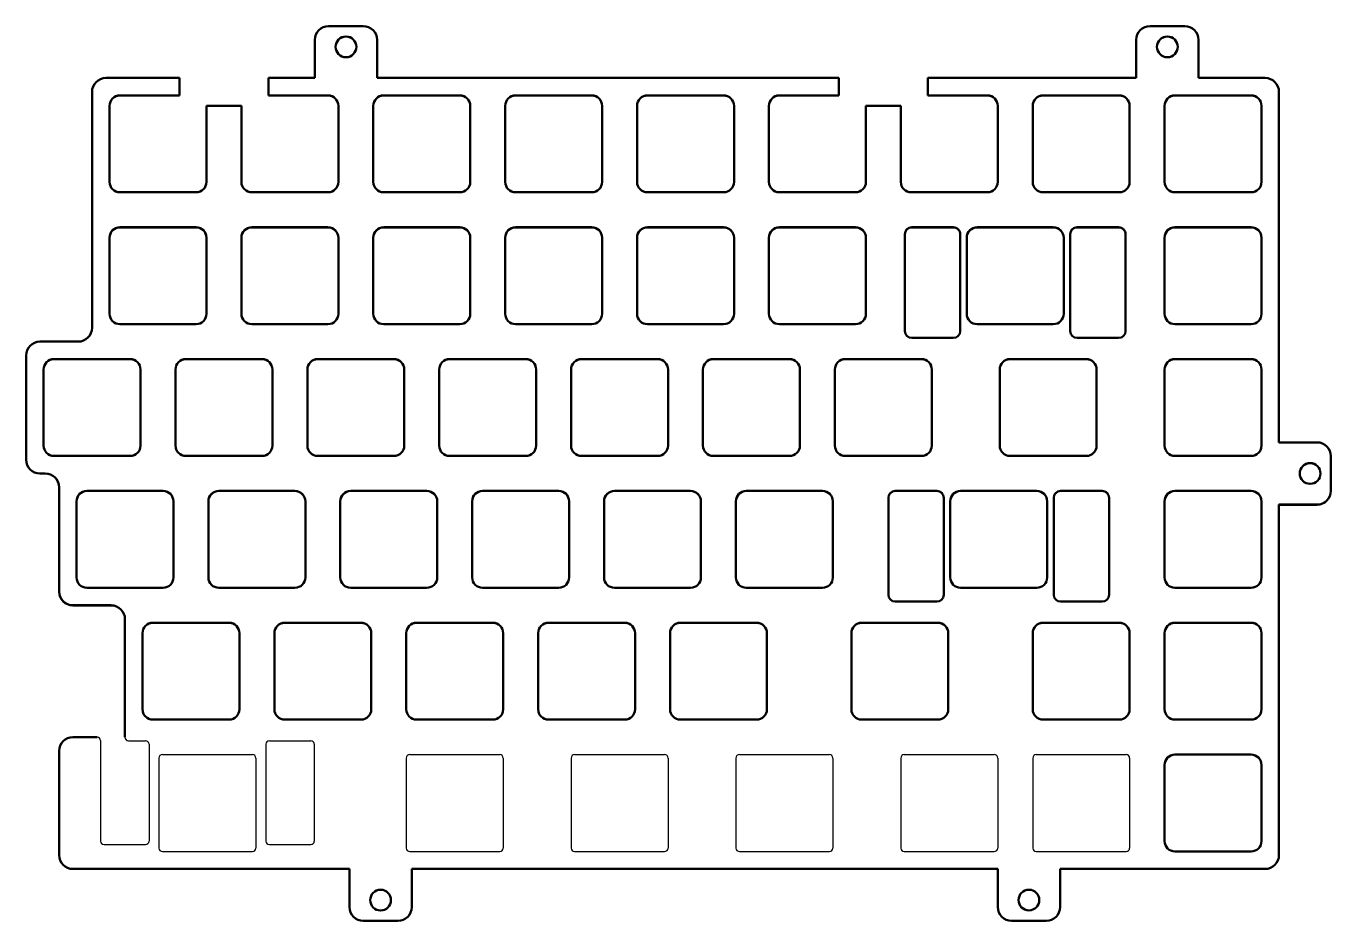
# Model space of a CAD drawing. Header units: millimetres. Extents: x 27 to 881, y 145 to 524.
# Drawn here: x 214.2 to 402.7, y 144.8 to 274.1 of the extents above; entities that cross this region are included whole.
import ezdxf

# ---------------------------------------------------------------- set-up
doc = ezdxf.new("R2010")
doc.units = ezdxf.units.MM
doc.header["$LTSCALE"] = 0.75
doc.layers.add('Visible', color=7, linetype='Continuous', lineweight=50)

msp = doc.modelspace()

# ---------------------------------------------------------------- linework, layer by layer
for p, q in [((224.95, 170.82), (224.95, 156.3)), ((228.98, 170.8), (231.45, 170.8)), ((231.95, 170.3), (231.95, 156.3)), ((248.83, 170.3), (248.83, 156.3)), ((249.33, 170.8), (255.33, 170.8)), ((255.83, 170.3), (255.83, 156.3)), ((233.39, 168.3), (233.39, 155.3)), ((233.89, 168.8), (246.89, 168.8)), ((247.39, 168.3), (247.39, 155.3)), ((269.11, 168.3), (269.11, 155.3)), ((269.61, 168.8), (282.61, 168.8)), ((283.11, 168.3), (283.11, 155.3)), ((292.92, 168.3), (292.92, 155.3)), ((293.42, 168.8), (306.42, 168.8)), ((306.92, 168.3), (306.92, 155.3)), ((316.73, 168.3), (316.73, 155.3)), ((317.23, 168.8), (330.23, 168.8)), ((330.73, 168.3), (330.73, 155.3)), ((340.55, 168.3), (340.55, 155.3)), ((341.05, 168.8), (354.05, 168.8)), ((354.55, 168.3), (354.55, 155.3)), ((359.6, 168.3), (359.6, 155.3)), ((360.1, 168.8), (373.1, 168.8)), ((373.6, 168.3), (373.6, 155.3)), ((225.45, 155.8), (231.45, 155.8)), ((233.89, 154.8), (246.89, 154.8)), ((249.33, 155.8), (255.33, 155.8)), ((269.61, 154.8), (282.61, 154.8)), ((293.42, 154.8), (306.42, 154.8)), ((317.23, 154.8), (330.23, 154.8)), ((341.05, 154.8), (354.05, 154.8)), ((360.1, 154.8), (373.1, 154.8))]:
    msp.add_line(p, q)
for centre, start, end in [((224.45, 170.82), 0, 90.0001), ((228.98, 171.3), 180.0001, 270), ((231.45, 170.3), 0, 90), ((249.33, 170.3), 90, 180), ((255.33, 170.3), 0, 90), ((233.89, 168.3), 90, 180), ((246.89, 168.3), 0, 90), ((269.61, 168.3), 90, 180), ((282.61, 168.3), 0, 90), ((293.42, 168.3), 90, 180), ((306.42, 168.3), 0, 90), ((317.23, 168.3), 90, 180), ((330.23, 168.3), 0, 90), ((341.05, 168.3), 90, 180), ((354.05, 168.3), 0, 90), ((360.1, 168.3), 90, 180), ((373.1, 168.3), 0, 90), ((225.45, 156.3), 180, 270), ((231.45, 156.3), 270, 0), ((233.89, 155.3), 180, 270), ((246.89, 155.3), 270, 0), ((249.33, 156.3), 180, 270), ((255.33, 156.3), 270, 0), ((269.61, 155.3), 180, 270), ((282.61, 155.3), 270, 0), ((293.42, 155.3), 180, 270), ((306.42, 155.3), 270, 0), ((317.23, 155.3), 180, 270), ((330.23, 155.3), 270, 0), ((341.05, 155.3), 180, 270), ((354.05, 155.3), 270, 0), ((360.1, 155.3), 180, 270), ((373.1, 155.3), 270, 0)]:
    msp.add_arc(centre, 0.5, start, end)
at = {"layer": 'Visible', "extrusion": (-1e-16, -1, 0)}
for p, q in [((262.9, 274.07), (257.9, 274.07)), ((381.55, 274.07), (376.55, 274.07)), ((255.9, 272.07), (255.9, 266.57)), ((255.9, 272.07), (255.9, 272.07)), ((264.9, 266.57), (264.9, 272.07)), ((374.55, 272.07), (374.55, 266.57)), ((374.55, 272.07), (374.55, 272.07)), ((383.55, 266.57), (383.55, 272.07)), ((236.35, 266.57), (225.72, 266.57)), ((236.35, 264.05), (236.35, 266.57)), ((255.9, 266.57), (249.2, 266.57)), ((249.2, 266.57), (249.2, 264.05)), ((331.6, 266.57), (264.9, 266.57)), ((331.6, 264.05), (331.6, 266.57)), ((374.55, 266.57), (344.45, 266.57)), ((344.45, 266.57), (344.45, 264.05)), ((393.17, 266.57), (383.55, 266.57)), ((223.72, 264.57), (223.72, 230.47)), ((223.72, 264.57), (223.72, 264.57)), ((227.75, 264.05), (236.35, 264.05)), ((227.75, 264.04), (236.35, 264.04)), ((236.35, 264.04), (236.35, 264.05)), ((249.2, 264.05), (257.8, 264.05)), ((249.2, 264.04), (249.2, 264.05)), ((249.2, 264.04), (257.8, 264.04)), ((265.85, 264.05), (276.85, 264.05)), ((265.85, 264.04), (276.85, 264.04)), ((284.9, 264.05), (295.9, 264.05)), ((284.9, 264.04), (295.9, 264.04)), ((303.95, 264.05), (314.95, 264.05)), ((303.95, 264.04), (314.95, 264.04)), ((323, 264.05), (331.6, 264.05)), ((323, 264.04), (331.6, 264.04)), ((331.6, 264.04), (331.6, 264.05)), ((344.45, 264.05), (353.05, 264.05)), ((344.45, 264.04), (344.45, 264.05)), ((344.45, 264.04), (353.05, 264.04)), ((361.1, 264.05), (372.1, 264.05)), ((361.1, 264.04), (372.1, 264.04)), ((380.15, 264.05), (391.15, 264.05)), ((380.15, 264.04), (391.15, 264.04)), ((395.17, 213.92), (395.17, 264.57)), ((226.25, 251.55), (226.25, 262.55)), ((245.3, 262.55), (240.25, 262.55)), ((240.25, 262.55), (240.25, 251.55)), ((245.3, 251.55), (245.3, 262.55)), ((259.3, 262.55), (259.3, 251.55)), ((264.35, 251.55), (264.35, 262.55)), ((278.35, 262.55), (278.35, 251.55)), ((283.4, 251.55), (283.4, 262.55)), ((297.4, 262.55), (297.4, 251.55)), ((302.45, 251.55), (302.45, 262.55)), ((316.45, 262.55), (316.45, 251.55)), ((321.5, 251.55), (321.5, 262.55)), ((340.55, 262.55), (335.5, 262.55)), ((335.5, 262.55), (335.5, 251.55)), ((340.55, 251.55), (340.55, 262.55)), ((354.55, 262.55), (354.55, 251.55)), ((359.6, 251.55), (359.6, 262.55)), ((373.6, 262.55), (373.6, 251.55)), ((378.65, 251.55), (378.65, 262.55)), ((392.65, 262.55), (392.65, 251.55)), ((238.75, 250.05), (227.75, 250.05)), ((257.8, 250.05), (246.8, 250.05)), ((276.85, 250.05), (265.85, 250.05)), ((295.9, 250.05), (284.9, 250.05)), ((314.95, 250.05), (303.95, 250.05)), ((334, 250.05), (323, 250.05)), ((353.05, 250.05), (342.05, 250.05)), ((372.1, 250.05), (361.1, 250.05)), ((391.15, 250.05), (380.15, 250.05)), ((226.25, 232.5), (226.25, 243.5)), ((227.75, 245), (238.75, 245)), ((227.75, 244.99), (238.75, 244.99)), ((240.25, 243.5), (240.25, 232.5)), ((245.3, 232.5), (245.3, 243.5)), ((246.8, 245), (257.8, 245)), ((246.8, 244.99), (257.8, 244.99)), ((259.3, 243.5), (259.3, 232.5)), ((264.35, 232.5), (264.35, 243.5)), ((265.85, 245), (276.85, 245)), ((265.85, 244.99), (276.85, 244.99)), ((278.35, 243.5), (278.35, 232.5)), ((283.4, 232.5), (283.4, 243.5)), ((284.9, 245), (295.9, 245)), ((284.9, 244.99), (295.9, 244.99)), ((297.4, 243.5), (297.4, 232.5)), ((302.45, 232.5), (302.45, 243.5)), ((303.95, 245), (314.95, 245)), ((303.95, 244.99), (314.95, 244.99)), ((316.45, 243.5), (316.45, 232.5)), ((321.5, 232.5), (321.5, 243.5)), ((323, 245), (334, 245)), ((323, 244.99), (334, 244.99)), ((335.5, 243.5), (335.5, 232.5)), ((341.13, 230), (341.13, 244)), ((342.13, 245), (348.13, 245)), ((342.13, 244.99), (348.13, 244.99)), ((349.13, 244), (349.13, 230)), ((350.07, 232.5), (350.07, 243.5)), ((351.57, 245), (362.57, 245)), ((351.57, 244.99), (362.57, 244.99)), ((364.07, 243.5), (364.07, 232.5)), ((365.01, 230), (365.01, 244)), ((366.01, 245), (372.01, 245)), ((366.01, 244.99), (372.01, 244.99)), ((373.01, 244), (373.01, 230)), ((378.65, 232.5), (378.65, 243.5)), ((380.15, 245), (391.15, 245)), ((380.15, 244.99), (391.15, 244.99)), ((392.65, 243.5), (392.65, 232.5)), ((238.75, 231), (227.75, 231)), ((257.8, 231), (246.8, 231)), ((276.85, 231), (265.85, 231)), ((295.9, 231), (284.9, 231)), ((314.95, 231), (303.95, 231)), ((334, 231), (323, 231)), ((362.57, 231), (351.57, 231)), ((391.15, 231), (380.15, 231)), ((221.72, 228.47), (216.2, 228.47)), ((348.13, 229), (342.13, 229)), ((372.01, 229), (366.01, 229)), ((214.2, 226.47), (214.2, 211.42)), ((214.2, 226.47), (214.2, 226.47)), ((216.72, 213.45), (216.72, 224.45)), ((218.22, 225.95), (229.22, 225.95)), ((218.22, 225.94), (229.22, 225.94)), ((230.72, 224.45), (230.72, 213.45)), ((235.77, 213.45), (235.77, 224.45)), ((237.27, 225.95), (248.27, 225.95)), ((237.27, 225.94), (248.27, 225.94)), ((249.77, 224.45), (249.77, 213.45)), ((254.82, 213.45), (254.82, 224.45)), ((256.32, 225.95), (267.32, 225.95)), ((256.32, 225.94), (267.32, 225.94)), ((268.82, 224.45), (268.82, 213.45)), ((273.87, 213.45), (273.87, 224.45)), ((275.37, 225.95), (286.37, 225.95)), ((275.37, 225.94), (286.37, 225.94)), ((287.87, 224.45), (287.87, 213.45)), ((292.92, 213.45), (292.92, 224.45)), ((294.42, 225.95), (305.42, 225.95)), ((294.42, 225.94), (305.42, 225.94)), ((306.92, 224.45), (306.92, 213.45)), ((311.97, 213.45), (311.97, 224.45)), ((313.47, 225.95), (324.47, 225.95)), ((313.47, 225.94), (324.47, 225.94)), ((325.97, 224.45), (325.97, 213.45)), ((331.02, 213.45), (331.02, 224.45)), ((332.52, 225.95), (343.52, 225.95)), ((332.52, 225.94), (343.52, 225.94)), ((345.02, 224.45), (345.02, 213.45)), ((354.83, 213.45), (354.83, 224.45)), ((356.33, 225.95), (367.33, 225.95)), ((356.33, 225.94), (367.33, 225.94)), ((368.83, 224.45), (368.83, 213.45)), ((378.65, 213.45), (378.65, 224.45)), ((380.15, 225.95), (391.15, 225.95)), ((380.15, 225.94), (391.15, 225.94)), ((392.65, 224.45), (392.65, 213.45)), ((400.67, 213.92), (395.17, 213.92)), ((214.2, 211.42), (214.2, 211.41)), ((229.22, 211.95), (218.22, 211.95)), ((248.27, 211.95), (237.27, 211.95)), ((267.32, 211.95), (256.32, 211.95)), ((286.37, 211.95), (275.37, 211.95)), ((305.42, 211.95), (294.42, 211.95)), ((324.47, 211.95), (313.47, 211.95)), ((343.52, 211.95), (332.52, 211.95)), ((367.33, 211.95), (356.33, 211.95)), ((391.15, 211.95), (380.15, 211.95)), ((402.67, 206.92), (402.67, 211.92)), ((216.2, 209.42), (216.96, 209.42)), ((216.2, 209.41), (216.96, 209.41)), ((218.96, 207.42), (218.96, 192.37)), ((222.98, 206.9), (233.98, 206.9)), ((222.98, 206.89), (233.98, 206.89)), ((242.03, 206.9), (253.03, 206.9)), ((242.03, 206.89), (253.03, 206.89)), ((261.08, 206.9), (272.08, 206.9)), ((261.08, 206.89), (272.08, 206.89)), ((280.13, 206.9), (291.13, 206.9)), ((280.13, 206.89), (291.13, 206.89)), ((299.18, 206.9), (310.18, 206.9)), ((299.18, 206.89), (310.18, 206.89)), ((318.23, 206.9), (329.23, 206.9)), ((318.23, 206.89), (329.23, 206.89)), ((338.75, 191.9), (338.75, 205.9)), ((339.75, 206.9), (345.75, 206.9)), ((339.75, 206.89), (345.75, 206.89)), ((346.75, 205.9), (346.75, 191.9)), ((349.19, 206.9), (360.19, 206.9)), ((349.19, 206.89), (360.19, 206.89)), ((362.63, 191.9), (362.63, 205.9)), ((363.63, 206.9), (369.63, 206.9)), ((363.63, 206.89), (369.63, 206.89)), ((370.63, 205.9), (370.63, 191.9)), ((380.15, 206.9), (391.15, 206.9)), ((380.15, 206.89), (391.15, 206.89)), ((402.67, 206.92), (402.67, 206.91)), ((221.48, 194.4), (221.48, 205.4)), ((235.48, 205.4), (235.48, 194.4)), ((240.53, 194.4), (240.53, 205.4)), ((254.53, 205.4), (254.53, 194.4)), ((259.58, 194.4), (259.58, 205.4)), ((273.58, 205.4), (273.58, 194.4)), ((278.63, 194.4), (278.63, 205.4)), ((292.63, 205.4), (292.63, 194.4)), ((297.68, 194.4), (297.68, 205.4)), ((311.68, 205.4), (311.68, 194.4)), ((316.73, 194.4), (316.73, 205.4)), ((330.73, 205.4), (330.73, 194.4)), ((347.69, 194.4), (347.69, 205.4)), ((361.69, 205.4), (361.69, 194.4)), ((378.65, 194.4), (378.65, 205.4)), ((392.65, 205.4), (392.65, 194.4)), ((395.17, 154.27), (395.17, 204.92)), ((395.17, 204.92), (400.67, 204.92)), ((395.17, 204.91), (400.67, 204.91)), ((218.96, 192.37), (218.96, 192.36)), ((233.98, 192.9), (222.98, 192.9)), ((253.03, 192.9), (242.03, 192.9)), ((272.08, 192.9), (261.08, 192.9)), ((291.13, 192.9), (280.13, 192.9)), ((310.18, 192.9), (299.18, 192.9)), ((329.23, 192.9), (318.23, 192.9)), ((360.19, 192.9), (349.19, 192.9)), ((391.15, 192.9), (380.15, 192.9)), ((220.96, 190.37), (226.48, 190.37)), ((220.96, 190.36), (226.48, 190.36)), ((345.75, 190.9), (339.75, 190.9)), ((369.63, 190.9), (363.63, 190.9)), ((228.48, 188.37), (228.48, 171.3)), ((232.51, 187.85), (243.51, 187.85)), ((232.51, 187.84), (243.51, 187.84)), ((251.56, 187.85), (262.56, 187.85)), ((251.56, 187.84), (262.56, 187.84)), ((270.61, 187.85), (281.61, 187.85)), ((270.61, 187.84), (281.61, 187.84)), ((289.66, 187.85), (300.66, 187.85)), ((289.66, 187.84), (300.66, 187.84)), ((308.71, 187.85), (319.71, 187.85)), ((308.71, 187.84), (319.71, 187.84)), ((334.9, 187.85), (345.9, 187.85)), ((334.9, 187.84), (345.9, 187.84)), ((361.1, 187.85), (372.1, 187.85)), ((361.1, 187.84), (372.1, 187.84)), ((380.15, 187.85), (391.15, 187.85)), ((380.15, 187.84), (391.15, 187.84)), ((231.01, 175.35), (231.01, 186.35)), ((245.01, 186.35), (245.01, 175.35)), ((250.06, 175.35), (250.06, 186.35)), ((264.06, 186.35), (264.06, 175.35)), ((269.11, 175.35), (269.11, 186.35)), ((283.11, 186.35), (283.11, 175.35)), ((288.16, 175.35), (288.16, 186.35)), ((302.16, 186.35), (302.16, 175.35)), ((307.21, 175.35), (307.21, 186.35)), ((321.21, 186.35), (321.21, 175.35)), ((333.4, 175.35), (333.4, 186.35)), ((347.4, 186.35), (347.4, 175.35)), ((359.6, 175.35), (359.6, 186.35)), ((373.6, 186.35), (373.6, 175.35)), ((378.65, 175.35), (378.65, 186.35)), ((392.65, 186.35), (392.65, 175.35)), ((243.51, 173.85), (232.51, 173.85)), ((262.56, 173.85), (251.56, 173.85)), ((281.61, 173.85), (270.61, 173.85)), ((300.66, 173.85), (289.66, 173.85)), ((319.71, 173.85), (308.71, 173.85)), ((345.9, 173.85), (334.9, 173.85)), ((372.1, 173.85), (361.1, 173.85)), ((391.15, 173.85), (380.15, 173.85)), ((224.45, 171.32), (220.96, 171.32)), ((218.96, 169.32), (218.96, 154.27)), ((218.96, 169.32), (218.96, 169.32)), ((380.15, 168.8), (391.15, 168.8)), ((380.15, 168.79), (391.15, 168.79)), ((378.65, 156.3), (378.65, 167.3)), ((392.65, 167.3), (392.65, 156.3)), ((391.15, 154.8), (380.15, 154.8)), ((218.96, 154.27), (218.96, 154.27)), ((395.17, 154.27), (395.17, 154.27)), ((220.96, 152.27), (260.9, 152.27)), ((260.9, 152.27), (220.96, 152.27)), ((260.9, 152.27), (260.9, 146.77)), ((269.9, 146.77), (269.9, 152.27)), ((269.9, 152.27), (354.55, 152.27)), ((354.55, 152.27), (269.9, 152.27)), ((354.55, 152.27), (354.55, 146.78)), ((363.55, 146.78), (363.55, 152.27)), ((363.55, 152.27), (393.17, 152.27)), ((393.17, 152.27), (363.55, 152.27)), ((260.9, 146.77), (260.9, 146.77)), ((269.9, 146.77), (269.9, 146.77)), ((354.55, 146.78), (354.55, 146.77)), ((363.55, 146.77), (363.55, 146.77)), ((262.9, 144.77), (267.9, 144.77)), ((267.9, 144.77), (262.9, 144.77)), ((356.55, 144.78), (361.55, 144.78)), ((361.55, 144.77), (356.55, 144.77))]:
    msp.add_line(p, q, dxfattribs=at)
at = {"layer": 'Visible', "extrusion": (0, 0, -1)}
for centre in [(-260.4, 271.07), (-379.05, 271.07), (-399.67, 209.42), (-265.4, 147.77)]:
    msp.add_circle(centre, 1.5, dxfattribs=at)
at = {"layer": 'Visible'}
msp.add_circle((359.05, 147.78), 1.5, dxfattribs=at)
at = {"layer": 'Visible', "extrusion": (0, 0, -1)}
for centre, radius, start, end in [((-257.9, 272.07), 2, 359.9999, 89.9999), ((-262.9, 272.07), 2, 89.9999, 179.9999), ((-376.55, 272.07), 2, 359.9999, 89.9999), ((-381.55, 272.07), 2, 89.9999, 179.9999), ((-225.72, 264.57), 2, 359.9999, 89.9999), ((-393.17, 264.57), 2, 89.9999, 179.9999), ((-227.75, 262.55), 1.5, 359.9999, 89.9999), ((-257.8, 262.55), 1.5, 89.9999, 179.9999), ((-265.85, 262.55), 1.5, 359.9999, 89.9999), ((-276.85, 262.55), 1.5, 89.9999, 179.9999), ((-284.9, 262.55), 1.5, 359.9999, 89.9999), ((-295.9, 262.55), 1.5, 89.9999, 179.9999), ((-303.95, 262.55), 1.5, 359.9999, 89.9999), ((-314.95, 262.55), 1.5, 89.9999, 179.9999), ((-323, 262.55), 1.5, 359.9999, 89.9999), ((-353.05, 262.55), 1.5, 89.9999, 179.9999), ((-361.1, 262.55), 1.5, 359.9999, 89.9999), ((-372.1, 262.55), 1.5, 89.9999, 179.9999), ((-380.15, 262.55), 1.5, 359.9999, 89.9999), ((-391.15, 262.55), 1.5, 89.9999, 179.9999), ((-227.75, 251.55), 1.5, 269.9999, 359.9999), ((-238.75, 251.55), 1.5, 179.9999, 269.9999), ((-246.8, 251.55), 1.5, 269.9999, 359.9999), ((-257.8, 251.55), 1.5, 179.9999, 269.9999), ((-265.85, 251.55), 1.5, 269.9999, 359.9999), ((-276.85, 251.55), 1.5, 179.9999, 269.9999), ((-284.9, 251.55), 1.5, 269.9999, 359.9999), ((-295.9, 251.55), 1.5, 179.9999, 269.9999), ((-303.95, 251.55), 1.5, 269.9999, 359.9999), ((-314.95, 251.55), 1.5, 179.9999, 269.9999), ((-323, 251.55), 1.5, 269.9999, 359.9999), ((-334, 251.55), 1.5, 179.9999, 269.9999), ((-342.05, 251.55), 1.5, 269.9999, 359.9999), ((-353.05, 251.55), 1.5, 179.9999, 269.9999), ((-361.1, 251.55), 1.5, 269.9999, 359.9999), ((-372.1, 251.55), 1.5, 179.9999, 269.9999), ((-380.15, 251.55), 1.5, 269.9999, 359.9999), ((-391.15, 251.55), 1.5, 179.9999, 269.9999), ((-227.75, 243.5), 1.5, 359.9999, 89.9999), ((-238.75, 243.5), 1.5, 89.9999, 179.9999), ((-246.8, 243.5), 1.5, 359.9999, 89.9999), ((-257.8, 243.5), 1.5, 89.9999, 179.9999), ((-265.85, 243.5), 1.5, 359.9999, 89.9999), ((-276.85, 243.5), 1.5, 89.9999, 179.9999), ((-284.9, 243.5), 1.5, 359.9999, 89.9999), ((-295.9, 243.5), 1.5, 89.9999, 179.9999), ((-303.95, 243.5), 1.5, 359.9999, 89.9999), ((-314.95, 243.5), 1.5, 89.9999, 179.9999), ((-323, 243.5), 1.5, 359.9999, 89.9999), ((-334, 243.5), 1.5, 89.9999, 179.9999), ((-342.13, 244), 1, 359.9999, 89.9999), ((-348.13, 244), 1, 89.9999, 179.9999), ((-351.57, 243.5), 1.5, 359.9999, 89.9999), ((-362.57, 243.5), 1.5, 89.9999, 179.9999), ((-366.01, 244), 1, 359.9999, 89.9999), ((-372.01, 244), 1, 89.9999, 179.9999), ((-380.15, 243.5), 1.5, 359.9999, 89.9999), ((-391.15, 243.5), 1.5, 89.9999, 179.9999), ((-227.75, 232.5), 1.5, 269.9999, 359.9999), ((-238.75, 232.5), 1.5, 179.9999, 269.9999), ((-246.8, 232.5), 1.5, 269.9999, 359.9999), ((-257.8, 232.5), 1.5, 179.9999, 269.9999), ((-265.85, 232.5), 1.5, 269.9999, 359.9999), ((-276.85, 232.5), 1.5, 179.9999, 269.9999), ((-284.9, 232.5), 1.5, 269.9999, 359.9999), ((-295.9, 232.5), 1.5, 179.9999, 269.9999), ((-303.95, 232.5), 1.5, 269.9999, 359.9999), ((-314.95, 232.5), 1.5, 179.9999, 269.9999), ((-323, 232.5), 1.5, 269.9999, 359.9999), ((-334, 232.5), 1.5, 179.9999, 269.9999), ((-351.57, 232.5), 1.5, 269.9999, 359.9999), ((-362.57, 232.5), 1.5, 179.9999, 269.9999), ((-380.15, 232.5), 1.5, 269.9999, 359.9999), ((-391.15, 232.5), 1.5, 179.9999, 269.9999), ((-342.13, 230), 1, 269.9999, 359.9999), ((-348.13, 230), 1, 179.9999, 269.9999), ((-366.01, 230), 1, 269.9999, 359.9999), ((-372.01, 230), 1, 179.9999, 269.9999), ((-216.2, 226.47), 2, 359.9999, 89.9999), ((-218.22, 224.45), 1.5, 359.9999, 89.9999), ((-229.22, 224.45), 1.5, 89.9999, 179.9999), ((-237.27, 224.45), 1.5, 359.9999, 89.9999), ((-248.27, 224.45), 1.5, 89.9999, 179.9999), ((-256.32, 224.45), 1.5, 359.9999, 89.9999), ((-267.32, 224.45), 1.5, 89.9999, 179.9999), ((-275.37, 224.45), 1.5, 359.9999, 89.9999), ((-286.37, 224.45), 1.5, 89.9999, 179.9999), ((-294.42, 224.45), 1.5, 359.9999, 89.9999), ((-305.42, 224.45), 1.5, 89.9999, 179.9999), ((-313.47, 224.45), 1.5, 359.9999, 89.9999), ((-324.47, 224.45), 1.5, 89.9999, 179.9999), ((-332.52, 224.45), 1.5, 359.9999, 89.9999), ((-343.52, 224.45), 1.5, 89.9999, 179.9999), ((-356.33, 224.45), 1.5, 359.9999, 89.9999), ((-367.33, 224.45), 1.5, 89.9999, 179.9999), ((-380.15, 224.45), 1.5, 359.9999, 89.9999), ((-391.15, 224.45), 1.5, 89.9999, 179.9999), ((-218.22, 213.45), 1.5, 269.9999, 359.9999), ((-229.22, 213.45), 1.5, 179.9999, 269.9999), ((-237.27, 213.45), 1.5, 269.9999, 359.9999), ((-248.27, 213.45), 1.5, 179.9999, 269.9999), ((-256.32, 213.45), 1.5, 269.9999, 359.9999), ((-267.32, 213.45), 1.5, 179.9999, 269.9999), ((-275.37, 213.45), 1.5, 269.9999, 359.9999), ((-286.37, 213.45), 1.5, 179.9999, 269.9999), ((-294.42, 213.45), 1.5, 269.9999, 359.9999), ((-305.42, 213.45), 1.5, 179.9999, 269.9999), ((-313.47, 213.45), 1.5, 269.9999, 359.9999), ((-324.47, 213.45), 1.5, 179.9999, 269.9999), ((-332.52, 213.45), 1.5, 269.9999, 359.9999), ((-343.52, 213.45), 1.5, 179.9999, 269.9999), ((-356.33, 213.45), 1.5, 269.9999, 359.9999), ((-367.33, 213.45), 1.5, 179.9999, 269.9999), ((-380.15, 213.45), 1.5, 269.9999, 359.9999), ((-391.15, 213.45), 1.5, 179.9999, 269.9999), ((-400.67, 211.92), 2, 89.9999, 179.9999), ((-216.2, 211.42), 2, 269.9999, 359.9999), ((-216.96, 207.41), 2, 89.9999, 179.9999), ((-222.98, 205.4), 1.5, 359.9999, 89.9999), ((-233.98, 205.4), 1.5, 89.9999, 179.9999), ((-242.03, 205.4), 1.5, 359.9999, 89.9999), ((-253.03, 205.4), 1.5, 89.9999, 179.9999), ((-261.08, 205.4), 1.5, 359.9999, 89.9999), ((-272.08, 205.4), 1.5, 89.9999, 179.9999), ((-280.13, 205.4), 1.5, 359.9999, 89.9999), ((-291.13, 205.4), 1.5, 89.9999, 179.9999), ((-299.18, 205.4), 1.5, 359.9999, 89.9999), ((-310.18, 205.4), 1.5, 89.9999, 179.9999), ((-318.23, 205.4), 1.5, 359.9999, 89.9999), ((-329.23, 205.4), 1.5, 89.9999, 179.9999), ((-339.75, 205.9), 1, 359.9999, 89.9999), ((-345.75, 205.9), 1, 89.9999, 179.9999), ((-349.19, 205.4), 1.5, 359.9999, 89.9999), ((-360.19, 205.4), 1.5, 89.9999, 179.9999), ((-363.63, 205.9), 1, 359.9999, 89.9999), ((-369.63, 205.9), 1, 89.9999, 179.9999), ((-380.15, 205.4), 1.5, 359.9999, 89.9999), ((-391.15, 205.4), 1.5, 89.9999, 179.9999), ((-400.67, 206.92), 2, 179.9999, 269.9999), ((-222.98, 194.4), 1.5, 269.9999, 359.9999), ((-233.98, 194.4), 1.5, 179.9999, 269.9999), ((-242.03, 194.4), 1.5, 269.9999, 359.9999), ((-253.03, 194.4), 1.5, 179.9999, 269.9999), ((-261.08, 194.4), 1.5, 269.9999, 359.9999), ((-272.08, 194.4), 1.5, 179.9999, 269.9999), ((-280.13, 194.4), 1.5, 269.9999, 359.9999), ((-291.13, 194.4), 1.5, 179.9999, 269.9999), ((-299.18, 194.4), 1.5, 269.9999, 359.9999), ((-310.18, 194.4), 1.5, 179.9999, 269.9999), ((-318.23, 194.4), 1.5, 269.9999, 359.9999), ((-329.23, 194.4), 1.5, 179.9999, 269.9999), ((-349.19, 194.4), 1.5, 269.9999, 359.9999), ((-360.19, 194.4), 1.5, 179.9999, 269.9999), ((-380.15, 194.4), 1.5, 269.9999, 359.9999), ((-391.15, 194.4), 1.5, 179.9999, 269.9999), ((-220.96, 192.37), 2, 269.9999, 359.9999), ((-226.48, 188.36), 2, 89.9999, 179.9999), ((-339.75, 191.9), 1, 269.9999, 359.9999), ((-345.75, 191.9), 1, 179.9999, 269.9999), ((-363.63, 191.9), 1, 269.9999, 359.9999), ((-369.63, 191.9), 1, 179.9999, 269.9999), ((-232.51, 186.35), 1.5, 359.9999, 89.9999), ((-243.51, 186.35), 1.5, 89.9999, 179.9999), ((-251.56, 186.35), 1.5, 359.9999, 89.9999), ((-262.56, 186.35), 1.5, 89.9999, 179.9999), ((-270.61, 186.35), 1.5, 359.9999, 89.9999), ((-281.61, 186.35), 1.5, 89.9999, 179.9999), ((-289.66, 186.35), 1.5, 359.9999, 89.9999), ((-300.66, 186.35), 1.5, 89.9999, 179.9999), ((-308.71, 186.35), 1.5, 359.9999, 89.9999), ((-319.71, 186.35), 1.5, 89.9999, 179.9999), ((-334.9, 186.35), 1.5, 359.9999, 89.9999), ((-345.9, 186.35), 1.5, 89.9999, 179.9999), ((-361.1, 186.35), 1.5, 359.9999, 89.9999), ((-372.1, 186.35), 1.5, 89.9999, 179.9999), ((-380.15, 186.35), 1.5, 359.9999, 89.9999), ((-391.15, 186.35), 1.5, 89.9999, 179.9999), ((-232.51, 175.35), 1.5, 269.9999, 359.9999), ((-243.51, 175.35), 1.5, 179.9999, 269.9999), ((-251.56, 175.35), 1.5, 269.9999, 359.9999), ((-262.56, 175.35), 1.5, 179.9999, 269.9999), ((-270.61, 175.35), 1.5, 269.9999, 359.9999), ((-281.61, 175.35), 1.5, 179.9999, 269.9999), ((-289.66, 175.35), 1.5, 269.9999, 359.9999), ((-300.66, 175.35), 1.5, 179.9999, 269.9999), ((-308.71, 175.35), 1.5, 269.9999, 359.9999), ((-319.71, 175.35), 1.5, 179.9999, 269.9999), ((-334.9, 175.35), 1.5, 269.9999, 359.9999), ((-345.9, 175.35), 1.5, 179.9999, 269.9999), ((-361.1, 175.35), 1.5, 269.9999, 359.9999), ((-372.1, 175.35), 1.5, 179.9999, 269.9999), ((-380.15, 175.35), 1.5, 269.9999, 359.9999), ((-391.15, 175.35), 1.5, 179.9999, 269.9999), ((-220.96, 169.32), 2, 359.9999, 89.9999), ((-380.15, 167.3), 1.5, 359.9999, 89.9999), ((-391.15, 167.3), 1.5, 89.9999, 179.9999), ((-380.15, 156.3), 1.5, 269.9999, 359.9999), ((-391.15, 156.3), 1.5, 179.9999, 269.9999), ((-220.96, 154.27), 2, 269.9999, 359.9999), ((-393.17, 154.27), 2, 179.9999, 269.9999), ((-359.05, 147.77), 1.5, 0.1818, 179.8578), ((-262.9, 146.77), 2, 269.9999, 359.9999), ((-267.9, 146.77), 2, 179.9999, 269.9999), ((-356.55, 146.78), 2, 269.9999, 359.9999), ((-361.55, 146.78), 2, 179.9999, 269.9999)]:
    msp.add_arc(centre, radius, start, end, dxfattribs=at)
at = {"layer": 'Visible'}
for centre, radius, start, end in [((260.4, 271.06), 1.5, 0.1422, 179.8182), ((379.05, 271.06), 1.5, 0.1422, 179.8182), ((227.75, 262.54), 1.5, 90.0001, 179.9802), ((257.8, 262.54), 1.5, 0.0001, 90.0001), ((265.85, 262.54), 1.5, 90.0001, 179.9802), ((276.85, 262.54), 1.5, 0.0001, 90.0001), ((284.9, 262.54), 1.5, 90.0001, 179.9802), ((295.9, 262.54), 1.5, 0.0001, 90.0001), ((303.95, 262.54), 1.5, 90.0001, 179.9802), ((314.95, 262.54), 1.5, 0.0001, 90.0001), ((323, 262.54), 1.5, 90.0001, 179.9802), ((353.05, 262.54), 1.5, 0.0001, 90.0001), ((361.1, 262.54), 1.5, 90.0001, 179.9802), ((372.1, 262.54), 1.5, 0.0001, 90.0001), ((380.15, 262.54), 1.5, 90.0001, 179.9802), ((391.15, 262.54), 1.5, 0.0001, 90.0001), ((227.75, 243.49), 1.5, 90.0001, 179.9802), ((238.75, 243.49), 1.5, 0.0001, 90.0001), ((246.8, 243.49), 1.5, 90.0001, 179.9802), ((257.8, 243.49), 1.5, 0.0001, 90.0001), ((265.85, 243.49), 1.5, 90.0001, 179.9802), ((276.85, 243.49), 1.5, 0.0001, 90.0001), ((284.9, 243.49), 1.5, 90.0001, 179.9802), ((295.9, 243.49), 1.5, 0.0001, 90.0001), ((303.95, 243.49), 1.5, 90.0001, 179.9802), ((314.95, 243.49), 1.5, 0.0001, 90.0001), ((323, 243.49), 1.5, 90.0001, 179.9802), ((334, 243.49), 1.5, 0.0001, 90.0001), ((342.13, 243.99), 1, 90.0001, 179.9802), ((348.13, 243.99), 1, 0.0001, 90.0001), ((351.57, 243.49), 1.5, 90.0001, 179.9802), ((362.57, 243.49), 1.5, 0.0001, 90.0001), ((366.01, 243.99), 1, 90.0001, 179.9802), ((372.01, 243.99), 1, 0.0001, 90.0001), ((380.15, 243.49), 1.5, 90.0001, 179.9802), ((391.15, 243.49), 1.5, 0.0001, 90.0001), ((221.72, 230.47), 2, 270.0001, 0.0001), ((218.22, 224.44), 1.5, 90.0001, 179.9802), ((229.22, 224.44), 1.5, 0.0001, 90.0001), ((237.27, 224.44), 1.5, 90.0001, 179.9802), ((248.27, 224.44), 1.5, 0.0001, 90.0001), ((256.32, 224.44), 1.5, 90.0001, 179.9802), ((267.32, 224.44), 1.5, 0.0001, 90.0001), ((275.37, 224.44), 1.5, 90.0001, 179.9802), ((286.37, 224.44), 1.5, 0.0001, 90.0001), ((294.42, 224.44), 1.5, 90.0001, 179.9802), ((305.42, 224.44), 1.5, 0.0001, 90.0001), ((313.47, 224.44), 1.5, 90.0001, 179.9802), ((324.47, 224.44), 1.5, 0.0001, 90.0001), ((332.52, 224.44), 1.5, 90.0001, 179.9802), ((343.52, 224.44), 1.5, 0.0001, 90.0001), ((356.33, 224.44), 1.5, 90.0001, 179.9802), ((367.33, 224.44), 1.5, 0.0001, 90.0001), ((380.15, 224.44), 1.5, 90.0001, 179.9802), ((391.15, 224.44), 1.5, 0.0001, 90.0001), ((216.2, 211.41), 2, 180.0001, 270.0001), ((216.96, 207.42), 2, 0.0001, 90.0001), ((399.67, 209.41), 1.5, 0.1422, 179.8182), ((222.98, 205.39), 1.5, 90.0001, 179.9802), ((233.98, 205.39), 1.5, 0.0001, 90.0001), ((242.03, 205.39), 1.5, 90.0001, 179.9802), ((253.03, 205.39), 1.5, 0.0001, 90.0001), ((261.08, 205.39), 1.5, 90.0001, 179.9802), ((272.08, 205.39), 1.5, 0.0001, 90.0001), ((280.13, 205.39), 1.5, 90.0001, 179.9802), ((291.13, 205.39), 1.5, 0.0001, 90.0001), ((299.18, 205.39), 1.5, 90.0001, 179.9802), ((310.18, 205.39), 1.5, 0.0001, 90.0001), ((318.23, 205.39), 1.5, 90.0001, 179.9802), ((329.23, 205.39), 1.5, 0.0001, 90.0001), ((339.75, 205.89), 1, 90.0001, 179.9802), ((345.75, 205.89), 1, 0.0001, 90.0001), ((349.19, 205.39), 1.5, 90.0001, 179.9802), ((360.19, 205.39), 1.5, 0.0001, 90.0001), ((363.63, 205.89), 1, 90.0001, 179.9802), ((369.63, 205.89), 1, 0.0001, 90.0001), ((380.15, 205.39), 1.5, 90.0001, 179.9802), ((391.15, 205.39), 1.5, 0.0001, 90.0001), ((400.67, 206.91), 2, 270.0001, 359.9802), ((220.96, 192.36), 2, 180.0001, 270.0001), ((226.48, 188.37), 2, 0.0001, 90.0001), ((232.51, 186.34), 1.5, 90.0001, 179.9802), ((243.51, 186.34), 1.5, 0.0001, 90.0001), ((251.56, 186.34), 1.5, 90.0001, 179.9802), ((262.56, 186.34), 1.5, 0.0001, 90.0001), ((270.61, 186.34), 1.5, 90.0001, 179.9802), ((281.61, 186.34), 1.5, 0.0001, 90.0001), ((289.66, 186.34), 1.5, 90.0001, 179.9802), ((300.66, 186.34), 1.5, 0.0001, 90.0001), ((308.71, 186.34), 1.5, 90.0001, 179.9802), ((319.71, 186.34), 1.5, 0.0001, 90.0001), ((334.9, 186.34), 1.5, 90.0001, 179.9802), ((345.9, 186.34), 1.5, 0.0001, 90.0001), ((361.1, 186.34), 1.5, 90.0001, 179.9802), ((372.1, 186.34), 1.5, 0.0001, 90.0001), ((380.15, 186.34), 1.5, 90.0001, 179.9802), ((391.15, 186.34), 1.5, 0.0001, 90.0001), ((380.15, 167.29), 1.5, 90.0001, 179.9802), ((391.15, 167.29), 1.5, 0.0001, 90.0001), ((220.96, 154.27), 2, 180.0001, 270.0001), ((393.17, 154.27), 2, 270.0001, 359.9802), ((265.4, 147.77), 1.5, 0.1422, 179.8182), ((262.9, 146.77), 2, 180.0001, 270.0001), ((267.9, 146.77), 2, 270.0001, 359.9802), ((356.55, 146.77), 2, 180.0001, 270.0001), ((361.55, 146.77), 2, 270.0001, 359.9802)]:
    msp.add_arc(centre, radius, start, end, dxfattribs=at)

doc.saveas('drawing.dxf')
